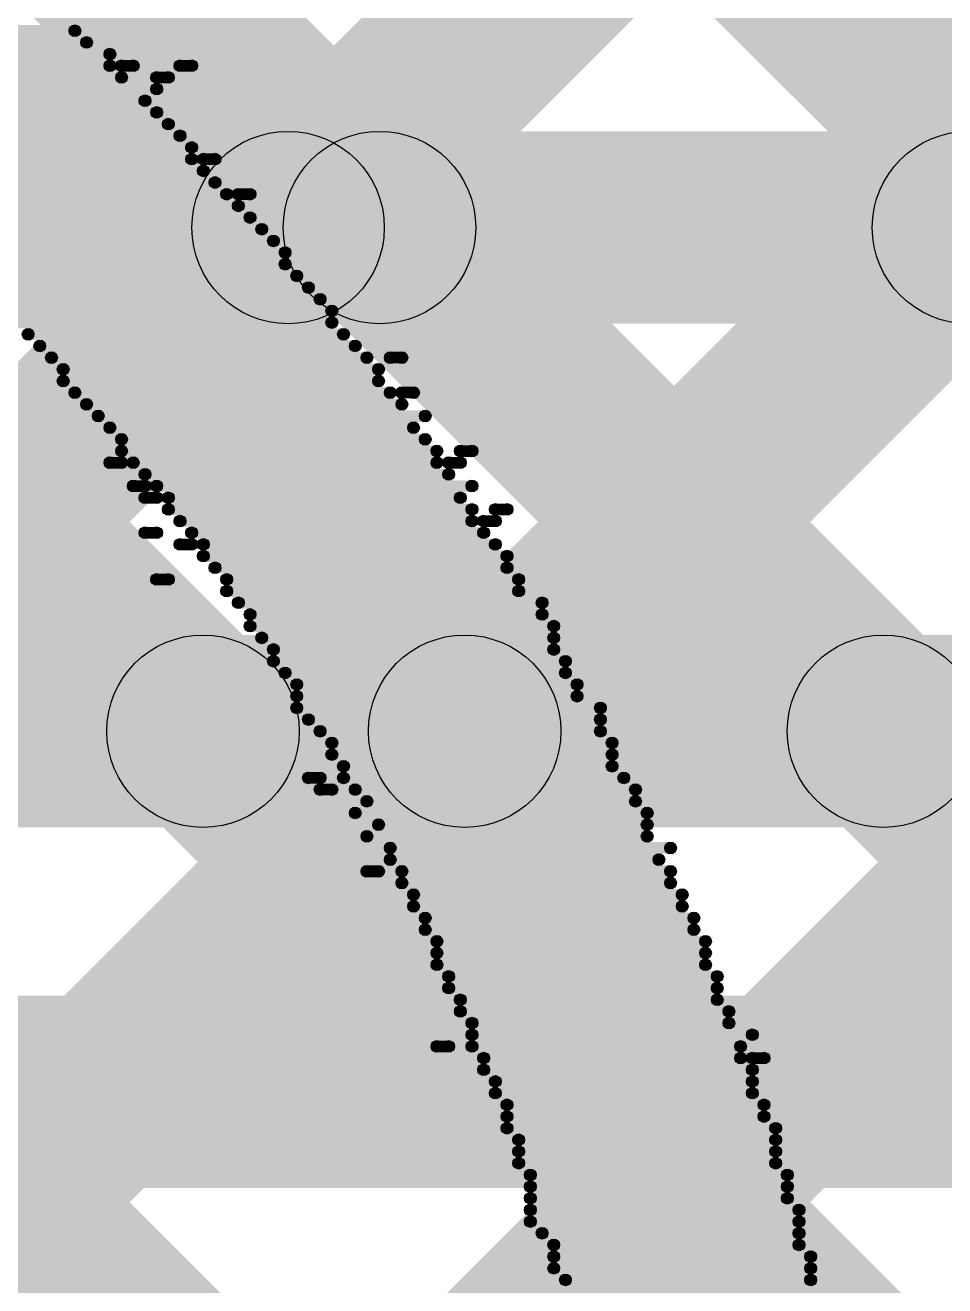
# Model space of a CAD drawing. Header units: millimetres. Extents: x 2.38 to 5.72, y -0.36 to 1.72.
# Drawn here: x 3.806 to 3.8442, y 0.1779 to 0.2304 of the extents above; entities that cross this region are included whole.
import ezdxf

# ---------------------------------------------------------------- set-up
doc = ezdxf.new("R2010")
doc.units = ezdxf.units.MM
doc.header["$MEASUREMENT"] = 0
for name, color, linetype in [('BottomLayer', 5, 'Continuous'), ('BottomOverlay', 54, 'Continuous'), ('TopLayer', 1, 'Continuous')]:
    doc.layers.add(name, color=color, linetype=linetype)

msp = doc.modelspace()

# ---------------------------------------------------------------- hatches: boundary and pattern name
at = {"layer": 'BottomLayer'}
for points in [[(3.743055, 0.217945), (3.743055, 0.225945), (3.917102, 0.225945), (3.917102, 0.217945)], [(3.761318, 0.219116), (3.766975, 0.224773), (3.81692, 0.174828), (3.811263, 0.169172)], [(3.769797, 0.169172), (3.76414, 0.174828), (3.814085, 0.224773), (3.819742, 0.219116)], [(3.789603, 0.219116), (3.79526, 0.224773), (3.845204, 0.174828), (3.839548, 0.169172)], [(3.798081, 0.169172), (3.792424, 0.174828), (3.842369, 0.224773), (3.848026, 0.219116)], [(3.817887, 0.219116), (3.823544, 0.224773), (3.861828, 0.186489), (3.856172, 0.180832)], [(3.826365, 0.169172), (3.820709, 0.174828), (3.870653, 0.224773), (3.87631, 0.219116)]]:
    msp.add_hatch(color=5, dxfattribs=at).paths.add_polyline_path(points)
h = msp.add_hatch(color=5, dxfattribs=at)
edge = h.paths.add_edge_path()
edge.add_arc((3.816913, 0.221945), 0.004, 0, 360)
h = msp.add_hatch(color=5, dxfattribs=at)
edge = h.paths.add_edge_path()
edge.add_arc((3.820715, 0.221945), 0.004, 0, 360)
h = msp.add_hatch(color=5, dxfattribs=at)
edge = h.paths.add_edge_path()
edge.add_arc((3.845198, 0.221945), 0.004, 0, 360)
at = {"layer": 'BottomOverlay'}
for points in [[(3.792028, 0.229886), (3.792028, 0.230372), (3.80805, 0.230372), (3.80805, 0.229886)], [(3.792514, 0.229401), (3.792514, 0.229886), (3.808535, 0.229886), (3.808535, 0.229401)], [(3.793485, 0.228915), (3.793485, 0.229401), (3.809506, 0.229401), (3.809506, 0.228915)], [(3.79397, 0.22843), (3.79397, 0.228915), (3.809506, 0.228915), (3.809506, 0.22843)], [(3.809992, 0.22843), (3.809992, 0.228915), (3.810477, 0.228915), (3.810477, 0.22843)], [(3.812419, 0.22843), (3.812419, 0.228915), (3.812905, 0.228915), (3.812905, 0.22843)], [(3.794941, 0.227944), (3.794941, 0.22843), (3.809992, 0.22843), (3.809992, 0.227944)], [(3.811448, 0.227944), (3.811448, 0.22843), (3.811934, 0.22843), (3.811934, 0.227944)], [(3.795427, 0.227459), (3.795427, 0.227944), (3.811448, 0.227944), (3.811448, 0.227459)], [(3.795912, 0.226973), (3.795912, 0.227459), (3.810963, 0.227459), (3.810963, 0.226973)], [(3.796398, 0.226488), (3.796398, 0.226973), (3.811448, 0.226973), (3.811448, 0.226488)], [(3.796398, 0.226002), (3.796398, 0.226488), (3.811934, 0.226488), (3.811934, 0.226002)], [(3.797854, 0.225517), (3.797854, 0.226002), (3.812419, 0.226002), (3.812419, 0.225517)], [(3.79834, 0.225031), (3.79834, 0.225517), (3.812905, 0.225517), (3.812905, 0.225031)], [(3.79834, 0.224546), (3.79834, 0.225031), (3.812905, 0.225031), (3.812905, 0.224546)], [(3.81339, 0.224546), (3.81339, 0.225031), (3.813876, 0.225031), (3.813876, 0.224546)], [(3.799311, 0.22406), (3.799311, 0.224546), (3.81339, 0.224546), (3.81339, 0.22406)], [(3.799796, 0.223575), (3.799796, 0.22406), (3.813876, 0.22406), (3.813876, 0.223575)], [(3.800282, 0.223089), (3.800282, 0.223575), (3.814361, 0.223575), (3.814361, 0.223089)], [(3.814847, 0.223089), (3.814847, 0.223575), (3.815332, 0.223575), (3.815332, 0.223089)], [(3.800767, 0.222604), (3.800767, 0.223089), (3.814847, 0.223089), (3.814847, 0.222604)], [(3.801253, 0.222118), (3.801253, 0.222604), (3.815332, 0.222604), (3.815332, 0.222118)], [(3.801738, 0.221633), (3.801738, 0.222118), (3.815818, 0.222118), (3.815818, 0.221633)], [(3.802224, 0.221147), (3.802224, 0.221633), (3.816303, 0.221633), (3.816303, 0.221147)], [(3.802709, 0.220662), (3.802709, 0.221147), (3.816789, 0.221147), (3.816789, 0.220662)], [(3.803195, 0.220176), (3.803195, 0.220662), (3.816789, 0.220662), (3.816789, 0.220176)], [(3.80368, 0.219691), (3.80368, 0.220176), (3.817274, 0.220176), (3.817274, 0.219691)], [(3.80368, 0.219205), (3.80368, 0.219691), (3.81776, 0.219691), (3.81776, 0.219205)], [(3.804651, 0.21872), (3.804651, 0.219205), (3.818245, 0.219205), (3.818245, 0.21872)], [(3.805137, 0.218234), (3.805137, 0.21872), (3.818731, 0.21872), (3.818731, 0.218234)], [(3.805622, 0.217749), (3.805622, 0.218234), (3.818731, 0.218234), (3.818731, 0.217749)], [(3.806108, 0.217263), (3.806108, 0.217749), (3.819216, 0.217749), (3.819216, 0.217263)], [(3.806593, 0.216778), (3.806593, 0.217263), (3.819702, 0.217263), (3.819702, 0.216778)], [(3.807079, 0.216292), (3.807079, 0.216778), (3.820187, 0.216778), (3.820187, 0.216292)], [(3.821158, 0.216292), (3.821158, 0.216778), (3.821644, 0.216778), (3.821644, 0.216292)], [(3.807564, 0.215807), (3.807564, 0.216292), (3.820673, 0.216292), (3.820673, 0.215807)], [(3.807564, 0.215321), (3.807564, 0.215807), (3.820673, 0.215807), (3.820673, 0.215321)], [(3.80805, 0.214836), (3.80805, 0.215321), (3.821158, 0.215321), (3.821158, 0.214836)], [(3.821644, 0.214836), (3.821644, 0.215321), (3.822129, 0.215321), (3.822129, 0.214836)], [(3.808535, 0.21435), (3.808535, 0.214836), (3.821644, 0.214836), (3.821644, 0.21435)], [(3.809021, 0.213865), (3.809021, 0.21435), (3.822615, 0.21435), (3.822615, 0.213865)], [(3.809506, 0.213379), (3.809506, 0.213865), (3.822129, 0.213865), (3.822129, 0.213379)], [(3.809992, 0.212894), (3.809992, 0.213379), (3.822615, 0.213379), (3.822615, 0.212894)], [(3.809992, 0.212408), (3.809992, 0.212894), (3.8231, 0.212894), (3.8231, 0.212408)], [(3.824071, 0.212408), (3.824071, 0.212894), (3.824557, 0.212894), (3.824557, 0.212408)], [(3.809506, 0.211923), (3.809506, 0.212408), (3.809992, 0.212408), (3.809992, 0.211923)], [(3.810477, 0.211923), (3.810477, 0.212408), (3.8231, 0.212408), (3.8231, 0.211923)], [(3.823586, 0.211923), (3.823586, 0.212408), (3.824071, 0.212408), (3.824071, 0.211923)], [(3.810963, 0.211437), (3.810963, 0.211923), (3.823586, 0.211923), (3.823586, 0.211437)], [(3.810477, 0.210952), (3.810477, 0.211437), (3.810963, 0.211437), (3.810963, 0.210952)], [(3.811448, 0.210952), (3.811448, 0.211437), (3.824557, 0.211437), (3.824557, 0.210952)], [(3.810963, 0.210466), (3.810963, 0.210952), (3.811448, 0.210952), (3.811448, 0.210466)], [(3.811934, 0.210466), (3.811934, 0.210952), (3.824071, 0.210952), (3.824071, 0.210466)], [(3.811934, 0.209981), (3.811934, 0.210466), (3.824557, 0.210466), (3.824557, 0.209981)], [(3.825528, 0.209981), (3.825528, 0.210466), (3.826013, 0.210466), (3.826013, 0.209981)], [(3.812419, 0.209495), (3.812419, 0.209981), (3.824557, 0.209981), (3.824557, 0.209495)], [(3.825042, 0.209495), (3.825042, 0.209981), (3.825528, 0.209981), (3.825528, 0.209495)], [(3.810963, 0.20901), (3.810963, 0.209495), (3.811448, 0.209495), (3.811448, 0.20901)], [(3.812905, 0.20901), (3.812905, 0.209495), (3.825042, 0.209495), (3.825042, 0.20901)], [(3.812419, 0.208524), (3.812419, 0.20901), (3.812905, 0.20901), (3.812905, 0.208524)], [(3.81339, 0.208524), (3.81339, 0.20901), (3.825528, 0.20901), (3.825528, 0.208524)], [(3.81339, 0.208039), (3.81339, 0.208524), (3.826013, 0.208524), (3.826013, 0.208039)], [(3.813876, 0.207553), (3.813876, 0.208039), (3.826013, 0.208039), (3.826013, 0.207553)], [(3.811448, 0.207068), (3.811448, 0.207553), (3.811934, 0.207553), (3.811934, 0.207068)], [(3.814361, 0.207068), (3.814361, 0.207553), (3.826499, 0.207553), (3.826499, 0.207068)], [(3.814361, 0.206582), (3.814361, 0.207068), (3.826499, 0.207068), (3.826499, 0.206582)], [(3.814847, 0.206097), (3.814847, 0.206582), (3.82747, 0.206582), (3.82747, 0.206097)], [(3.815332, 0.205611), (3.815332, 0.206097), (3.82747, 0.206097), (3.82747, 0.205611)], [(3.815332, 0.205126), (3.815332, 0.205611), (3.827955, 0.205611), (3.827955, 0.205126)], [(3.815818, 0.20464), (3.815818, 0.205126), (3.827955, 0.205126), (3.827955, 0.20464)], [(3.816303, 0.204155), (3.816303, 0.20464), (3.827955, 0.20464), (3.827955, 0.204155)], [(3.816303, 0.203669), (3.816303, 0.204155), (3.828441, 0.204155), (3.828441, 0.203669)], [(3.816789, 0.203184), (3.816789, 0.203669), (3.828441, 0.203669), (3.828441, 0.203184)], [(3.817274, 0.202698), (3.817274, 0.203184), (3.828926, 0.203184), (3.828926, 0.202698)], [(3.817274, 0.202213), (3.817274, 0.202698), (3.828926, 0.202698), (3.828926, 0.202213)], [(3.817274, 0.201727), (3.817274, 0.202213), (3.829897, 0.202213), (3.829897, 0.201727)], [(3.81776, 0.201242), (3.81776, 0.201727), (3.829897, 0.201727), (3.829897, 0.201242)], [(3.818245, 0.200756), (3.818245, 0.201242), (3.829897, 0.201242), (3.829897, 0.200756)], [(3.818731, 0.200271), (3.818731, 0.200756), (3.830383, 0.200756), (3.830383, 0.200271)], [(3.818731, 0.199785), (3.818731, 0.200271), (3.830383, 0.200271), (3.830383, 0.199785)], [(3.819216, 0.1993), (3.819216, 0.199785), (3.830383, 0.199785), (3.830383, 0.1993)], [(3.81776, 0.198814), (3.81776, 0.1993), (3.818245, 0.1993), (3.818245, 0.198814)], [(3.819216, 0.198814), (3.819216, 0.1993), (3.830868, 0.1993), (3.830868, 0.198814)], [(3.818245, 0.198329), (3.818245, 0.198814), (3.818731, 0.198814), (3.818731, 0.198329)], [(3.819702, 0.198329), (3.819702, 0.198814), (3.831354, 0.198814), (3.831354, 0.198329)], [(3.820187, 0.197843), (3.820187, 0.198329), (3.831354, 0.198329), (3.831354, 0.197843)], [(3.819702, 0.197358), (3.819702, 0.197843), (3.831839, 0.197843), (3.831839, 0.197358)], [(3.820673, 0.196872), (3.820673, 0.197358), (3.831839, 0.197358), (3.831839, 0.196872)], [(3.820187, 0.196387), (3.820187, 0.196872), (3.831839, 0.196872), (3.831839, 0.196387)], [(3.821158, 0.195901), (3.821158, 0.196387), (3.83281, 0.196387), (3.83281, 0.195901)], [(3.821158, 0.195416), (3.821158, 0.195901), (3.832325, 0.195901), (3.832325, 0.195416)], [(3.820187, 0.19493), (3.820187, 0.195416), (3.820673, 0.195416), (3.820673, 0.19493)], [(3.821644, 0.19493), (3.821644, 0.195416), (3.83281, 0.195416), (3.83281, 0.19493)], [(3.821644, 0.194445), (3.821644, 0.19493), (3.83281, 0.19493), (3.83281, 0.194445)], [(3.822129, 0.193959), (3.822129, 0.194445), (3.833296, 0.194445), (3.833296, 0.193959)], [(3.822129, 0.193474), (3.822129, 0.193959), (3.833296, 0.193959), (3.833296, 0.193474)], [(3.822615, 0.192988), (3.822615, 0.193474), (3.833781, 0.193474), (3.833781, 0.192988)], [(3.822615, 0.192503), (3.822615, 0.192988), (3.833781, 0.192988), (3.833781, 0.192503)], [(3.8231, 0.192017), (3.8231, 0.192503), (3.834267, 0.192503), (3.834267, 0.192017)], [(3.8231, 0.191532), (3.8231, 0.192017), (3.834267, 0.192017), (3.834267, 0.191532)], [(3.8231, 0.191046), (3.8231, 0.191532), (3.834267, 0.191532), (3.834267, 0.191046)], [(3.823586, 0.190561), (3.823586, 0.191046), (3.834752, 0.191046), (3.834752, 0.190561)], [(3.823586, 0.190075), (3.823586, 0.190561), (3.834752, 0.190561), (3.834752, 0.190075)], [(3.824071, 0.18959), (3.824071, 0.190075), (3.834752, 0.190075), (3.834752, 0.18959)], [(3.824071, 0.189104), (3.824071, 0.18959), (3.835238, 0.18959), (3.835238, 0.189104)], [(3.824557, 0.188619), (3.824557, 0.189104), (3.835238, 0.189104), (3.835238, 0.188619)], [(3.824557, 0.188133), (3.824557, 0.188619), (3.836209, 0.188619), (3.836209, 0.188133)], [(3.8231, 0.187648), (3.8231, 0.188133), (3.823586, 0.188133), (3.823586, 0.187648)], [(3.824557, 0.187648), (3.824557, 0.188133), (3.835723, 0.188133), (3.835723, 0.187648)], [(3.825042, 0.187162), (3.825042, 0.187648), (3.835723, 0.187648), (3.835723, 0.187162)], [(3.825042, 0.186677), (3.825042, 0.187162), (3.836209, 0.187162), (3.836209, 0.186677)], [(3.836209, 0.187162), (3.836209, 0.187648), (3.836694, 0.187648), (3.836694, 0.187162)], [(3.825528, 0.186191), (3.825528, 0.186677), (3.836209, 0.186677), (3.836209, 0.186191)], [(3.825528, 0.185706), (3.825528, 0.186191), (3.836209, 0.186191), (3.836209, 0.185706)], [(3.826013, 0.18522), (3.826013, 0.185706), (3.836694, 0.185706), (3.836694, 0.18522)], [(3.826013, 0.184735), (3.826013, 0.18522), (3.836694, 0.18522), (3.836694, 0.184735)], [(3.826013, 0.184249), (3.826013, 0.184735), (3.83718, 0.184735), (3.83718, 0.184249)], [(3.826499, 0.183764), (3.826499, 0.184249), (3.83718, 0.184249), (3.83718, 0.183764)], [(3.826499, 0.183278), (3.826499, 0.183764), (3.83718, 0.183764), (3.83718, 0.183278)], [(3.826499, 0.182793), (3.826499, 0.183278), (3.83718, 0.183278), (3.83718, 0.182793)], [(3.826984, 0.182307), (3.826984, 0.182793), (3.837665, 0.182793), (3.837665, 0.182307)], [(3.826984, 0.181822), (3.826984, 0.182307), (3.837665, 0.182307), (3.837665, 0.181822)], [(3.826984, 0.181336), (3.826984, 0.181822), (3.837665, 0.181822), (3.837665, 0.181336)], [(3.826984, 0.180851), (3.826984, 0.181336), (3.838151, 0.181336), (3.838151, 0.180851)], [(3.826984, 0.180365), (3.826984, 0.180851), (3.838151, 0.180851), (3.838151, 0.180365)], [(3.82747, 0.17988), (3.82747, 0.180365), (3.838151, 0.180365), (3.838151, 0.17988)], [(3.827955, 0.179394), (3.827955, 0.17988), (3.838151, 0.17988), (3.838151, 0.179394)], [(3.827955, 0.178909), (3.827955, 0.179394), (3.838636, 0.179394), (3.838636, 0.178909)], [(3.827955, 0.178423), (3.827955, 0.178909), (3.838636, 0.178909), (3.838636, 0.178423)], [(3.828441, 0.177938), (3.828441, 0.178423), (3.838636, 0.178423), (3.838636, 0.177938)]]:
    msp.add_hatch(color=54, dxfattribs=at).paths.add_polyline_path(points)
h = msp.add_hatch(color=54, dxfattribs=at)
edge = h.paths.add_edge_path()
edge.add_arc((3.80805, 0.230129), 0.000243, 0, 360)
h = msp.add_hatch(color=54, dxfattribs=at)
edge = h.paths.add_edge_path()
edge.add_arc((3.808535, 0.229644), 0.000243, 0, 360)
h = msp.add_hatch(color=54, dxfattribs=at)
edge = h.paths.add_edge_path()
edge.add_arc((3.809506, 0.229158), 0.000243, 0, 360)
h = msp.add_hatch(color=54, dxfattribs=at)
edge = h.paths.add_edge_path()
edge.add_arc((3.809506, 0.228673), 0.000243, 0, 360)
h = msp.add_hatch(color=54, dxfattribs=at)
edge = h.paths.add_edge_path()
edge.add_arc((3.809992, 0.228673), 0.000243, 0, 360)
h = msp.add_hatch(color=54, dxfattribs=at)
edge = h.paths.add_edge_path()
edge.add_arc((3.810477, 0.228673), 0.000243, 0, 360)
h = msp.add_hatch(color=54, dxfattribs=at)
edge = h.paths.add_edge_path()
edge.add_arc((3.812419, 0.228673), 0.000243, 0, 360)
h = msp.add_hatch(color=54, dxfattribs=at)
edge = h.paths.add_edge_path()
edge.add_arc((3.812905, 0.228673), 0.000243, 0, 360)
h = msp.add_hatch(color=54, dxfattribs=at)
edge = h.paths.add_edge_path()
edge.add_arc((3.809992, 0.228187), 0.000243, 0, 360)
h = msp.add_hatch(color=54, dxfattribs=at)
edge = h.paths.add_edge_path()
edge.add_arc((3.811448, 0.228187), 0.000243, 0, 360)
h = msp.add_hatch(color=54, dxfattribs=at)
edge = h.paths.add_edge_path()
edge.add_arc((3.811934, 0.228187), 0.000243, 0, 360)
h = msp.add_hatch(color=54, dxfattribs=at)
edge = h.paths.add_edge_path()
edge.add_arc((3.811448, 0.227702), 0.000243, 0, 360)
h = msp.add_hatch(color=54, dxfattribs=at)
edge = h.paths.add_edge_path()
edge.add_arc((3.810963, 0.227216), 0.000243, 0, 360)
h = msp.add_hatch(color=54, dxfattribs=at)
edge = h.paths.add_edge_path()
edge.add_arc((3.811448, 0.226731), 0.000243, 0, 360)
h = msp.add_hatch(color=54, dxfattribs=at)
edge = h.paths.add_edge_path()
edge.add_arc((3.811934, 0.226245), 0.000243, 0, 360)
h = msp.add_hatch(color=54, dxfattribs=at)
edge = h.paths.add_edge_path()
edge.add_arc((3.812419, 0.22576), 0.000243, 0, 360)
h = msp.add_hatch(color=54, dxfattribs=at)
edge = h.paths.add_edge_path()
edge.add_arc((3.812905, 0.225274), 0.000243, 0, 360)
h = msp.add_hatch(color=54, dxfattribs=at)
edge = h.paths.add_edge_path()
edge.add_arc((3.812905, 0.224789), 0.000243, 0, 360)
h = msp.add_hatch(color=54, dxfattribs=at)
edge = h.paths.add_edge_path()
edge.add_arc((3.81339, 0.224789), 0.000243, 0, 360)
h = msp.add_hatch(color=54, dxfattribs=at)
edge = h.paths.add_edge_path()
edge.add_arc((3.813876, 0.224789), 0.000243, 0, 360)
h = msp.add_hatch(color=54, dxfattribs=at)
edge = h.paths.add_edge_path()
edge.add_arc((3.81339, 0.224303), 0.000243, 0, 360)
h = msp.add_hatch(color=54, dxfattribs=at)
edge = h.paths.add_edge_path()
edge.add_arc((3.813876, 0.223818), 0.000243, 0, 360)
h = msp.add_hatch(color=54, dxfattribs=at)
edge = h.paths.add_edge_path()
edge.add_arc((3.814361, 0.223332), 0.000243, 0, 360)
h = msp.add_hatch(color=54, dxfattribs=at)
edge = h.paths.add_edge_path()
edge.add_arc((3.814847, 0.223332), 0.000243, 0, 360)
h = msp.add_hatch(color=54, dxfattribs=at)
edge = h.paths.add_edge_path()
edge.add_arc((3.815332, 0.223332), 0.000243, 0, 360)
h = msp.add_hatch(color=54, dxfattribs=at)
edge = h.paths.add_edge_path()
edge.add_arc((3.814847, 0.222847), 0.000243, 0, 360)
h = msp.add_hatch(color=54, dxfattribs=at)
edge = h.paths.add_edge_path()
edge.add_arc((3.815332, 0.222361), 0.000243, 0, 360)
h = msp.add_hatch(color=54, dxfattribs=at)
edge = h.paths.add_edge_path()
edge.add_arc((3.815818, 0.221876), 0.000243, 0, 360)
h = msp.add_hatch(color=54, dxfattribs=at)
edge = h.paths.add_edge_path()
edge.add_arc((3.816303, 0.22139), 0.000243, 0, 360)
h = msp.add_hatch(color=54, dxfattribs=at)
edge = h.paths.add_edge_path()
edge.add_arc((3.816789, 0.220905), 0.000243, 0, 360)
h = msp.add_hatch(color=54, dxfattribs=at)
edge = h.paths.add_edge_path()
edge.add_arc((3.816789, 0.220419), 0.000243, 0, 360)
h = msp.add_hatch(color=54, dxfattribs=at)
edge = h.paths.add_edge_path()
edge.add_arc((3.817274, 0.219934), 0.000243, 0, 360)
h = msp.add_hatch(color=54, dxfattribs=at)
edge = h.paths.add_edge_path()
edge.add_arc((3.81776, 0.219448), 0.000243, 0, 360)
h = msp.add_hatch(color=54, dxfattribs=at)
edge = h.paths.add_edge_path()
edge.add_arc((3.818245, 0.218963), 0.000243, 0, 360)
h = msp.add_hatch(color=54, dxfattribs=at)
edge = h.paths.add_edge_path()
edge.add_arc((3.818731, 0.218477), 0.000243, 0, 360)
h = msp.add_hatch(color=54, dxfattribs=at)
edge = h.paths.add_edge_path()
edge.add_arc((3.818731, 0.217992), 0.000243, 0, 360)
h = msp.add_hatch(color=54, dxfattribs=at)
edge = h.paths.add_edge_path()
edge.add_arc((3.806108, 0.217506), 0.000243, 0, 360)
h = msp.add_hatch(color=54, dxfattribs=at)
edge = h.paths.add_edge_path()
edge.add_arc((3.819216, 0.217506), 0.000243, 0, 360)
h = msp.add_hatch(color=54, dxfattribs=at)
edge = h.paths.add_edge_path()
edge.add_arc((3.806593, 0.217021), 0.000243, 0, 360)
h = msp.add_hatch(color=54, dxfattribs=at)
edge = h.paths.add_edge_path()
edge.add_arc((3.819702, 0.217021), 0.000243, 0, 360)
h = msp.add_hatch(color=54, dxfattribs=at)
edge = h.paths.add_edge_path()
edge.add_arc((3.807079, 0.216535), 0.000243, 0, 360)
h = msp.add_hatch(color=54, dxfattribs=at)
edge = h.paths.add_edge_path()
edge.add_arc((3.820187, 0.216535), 0.000243, 0, 360)
h = msp.add_hatch(color=54, dxfattribs=at)
edge = h.paths.add_edge_path()
edge.add_arc((3.821158, 0.216535), 0.000243, 0, 360)
h = msp.add_hatch(color=54, dxfattribs=at)
edge = h.paths.add_edge_path()
edge.add_arc((3.821644, 0.216535), 0.000243, 0, 360)
h = msp.add_hatch(color=54, dxfattribs=at)
edge = h.paths.add_edge_path()
edge.add_arc((3.807564, 0.21605), 0.000243, 0, 360)
h = msp.add_hatch(color=54, dxfattribs=at)
edge = h.paths.add_edge_path()
edge.add_arc((3.820673, 0.21605), 0.000243, 0, 360)
h = msp.add_hatch(color=54, dxfattribs=at)
edge = h.paths.add_edge_path()
edge.add_arc((3.807564, 0.215564), 0.000243, 0, 360)
h = msp.add_hatch(color=54, dxfattribs=at)
edge = h.paths.add_edge_path()
edge.add_arc((3.820673, 0.215564), 0.000243, 0, 360)
h = msp.add_hatch(color=54, dxfattribs=at)
edge = h.paths.add_edge_path()
edge.add_arc((3.80805, 0.215079), 0.000243, 0, 360)
h = msp.add_hatch(color=54, dxfattribs=at)
edge = h.paths.add_edge_path()
edge.add_arc((3.821158, 0.215079), 0.000243, 0, 360)
h = msp.add_hatch(color=54, dxfattribs=at)
edge = h.paths.add_edge_path()
edge.add_arc((3.821644, 0.215079), 0.000243, 0, 360)
h = msp.add_hatch(color=54, dxfattribs=at)
edge = h.paths.add_edge_path()
edge.add_arc((3.822129, 0.215079), 0.000243, 0, 360)
h = msp.add_hatch(color=54, dxfattribs=at)
edge = h.paths.add_edge_path()
edge.add_arc((3.808535, 0.214593), 0.000243, 0, 360)
h = msp.add_hatch(color=54, dxfattribs=at)
edge = h.paths.add_edge_path()
edge.add_arc((3.821644, 0.214593), 0.000243, 0, 360)
h = msp.add_hatch(color=54, dxfattribs=at)
edge = h.paths.add_edge_path()
edge.add_arc((3.809021, 0.214108), 0.000243, 0, 360)
h = msp.add_hatch(color=54, dxfattribs=at)
edge = h.paths.add_edge_path()
edge.add_arc((3.822615, 0.214108), 0.000243, 0, 360)
h = msp.add_hatch(color=54, dxfattribs=at)
edge = h.paths.add_edge_path()
edge.add_arc((3.809506, 0.213622), 0.000243, 0, 360)
h = msp.add_hatch(color=54, dxfattribs=at)
edge = h.paths.add_edge_path()
edge.add_arc((3.809992, 0.213137), 0.000243, 0, 360)
h = msp.add_hatch(color=54, dxfattribs=at)
edge = h.paths.add_edge_path()
edge.add_arc((3.822129, 0.213622), 0.000243, 0, 360)
h = msp.add_hatch(color=54, dxfattribs=at)
edge = h.paths.add_edge_path()
edge.add_arc((3.822615, 0.213137), 0.000243, 0, 360)
h = msp.add_hatch(color=54, dxfattribs=at)
edge = h.paths.add_edge_path()
edge.add_arc((3.809992, 0.212651), 0.000243, 0, 360)
h = msp.add_hatch(color=54, dxfattribs=at)
edge = h.paths.add_edge_path()
edge.add_arc((3.8231, 0.212651), 0.000243, 0, 360)
h = msp.add_hatch(color=54, dxfattribs=at)
edge = h.paths.add_edge_path()
edge.add_arc((3.824071, 0.212651), 0.000243, 0, 360)
h = msp.add_hatch(color=54, dxfattribs=at)
edge = h.paths.add_edge_path()
edge.add_arc((3.824557, 0.212651), 0.000243, 0, 360)
h = msp.add_hatch(color=54, dxfattribs=at)
edge = h.paths.add_edge_path()
edge.add_arc((3.809506, 0.212166), 0.000243, 0, 360)
h = msp.add_hatch(color=54, dxfattribs=at)
edge = h.paths.add_edge_path()
edge.add_arc((3.809992, 0.212166), 0.000243, 0, 360)
h = msp.add_hatch(color=54, dxfattribs=at)
edge = h.paths.add_edge_path()
edge.add_arc((3.810477, 0.212166), 0.000243, 0, 360)
h = msp.add_hatch(color=54, dxfattribs=at)
edge = h.paths.add_edge_path()
edge.add_arc((3.8231, 0.212166), 0.000243, 0, 360)
h = msp.add_hatch(color=54, dxfattribs=at)
edge = h.paths.add_edge_path()
edge.add_arc((3.823586, 0.212166), 0.000243, 0, 360)
h = msp.add_hatch(color=54, dxfattribs=at)
edge = h.paths.add_edge_path()
edge.add_arc((3.824071, 0.212166), 0.000243, 0, 360)
h = msp.add_hatch(color=54, dxfattribs=at)
edge = h.paths.add_edge_path()
edge.add_arc((3.810963, 0.21168), 0.000243, 0, 360)
h = msp.add_hatch(color=54, dxfattribs=at)
edge = h.paths.add_edge_path()
edge.add_arc((3.823586, 0.21168), 0.000243, 0, 360)
h = msp.add_hatch(color=54, dxfattribs=at)
edge = h.paths.add_edge_path()
edge.add_arc((3.810477, 0.211195), 0.000243, 0, 360)
h = msp.add_hatch(color=54, dxfattribs=at)
edge = h.paths.add_edge_path()
edge.add_arc((3.810963, 0.211195), 0.000243, 0, 360)
h = msp.add_hatch(color=54, dxfattribs=at)
edge = h.paths.add_edge_path()
edge.add_arc((3.811448, 0.211195), 0.000243, 0, 360)
h = msp.add_hatch(color=54, dxfattribs=at)
edge = h.paths.add_edge_path()
edge.add_arc((3.824557, 0.211195), 0.000243, 0, 360)
h = msp.add_hatch(color=54, dxfattribs=at)
edge = h.paths.add_edge_path()
edge.add_arc((3.810963, 0.210709), 0.000243, 0, 360)
h = msp.add_hatch(color=54, dxfattribs=at)
edge = h.paths.add_edge_path()
edge.add_arc((3.811448, 0.210709), 0.000243, 0, 360)
h = msp.add_hatch(color=54, dxfattribs=at)
edge = h.paths.add_edge_path()
edge.add_arc((3.811934, 0.210709), 0.000243, 0, 360)
h = msp.add_hatch(color=54, dxfattribs=at)
edge = h.paths.add_edge_path()
edge.add_arc((3.824071, 0.210709), 0.000243, 0, 360)
h = msp.add_hatch(color=54, dxfattribs=at)
edge = h.paths.add_edge_path()
edge.add_arc((3.811934, 0.210224), 0.000243, 0, 360)
h = msp.add_hatch(color=54, dxfattribs=at)
edge = h.paths.add_edge_path()
edge.add_arc((3.824557, 0.210224), 0.000243, 0, 360)
h = msp.add_hatch(color=54, dxfattribs=at)
edge = h.paths.add_edge_path()
edge.add_arc((3.825528, 0.210224), 0.000243, 0, 360)
h = msp.add_hatch(color=54, dxfattribs=at)
edge = h.paths.add_edge_path()
edge.add_arc((3.826013, 0.210224), 0.000243, 0, 360)
h = msp.add_hatch(color=54, dxfattribs=at)
edge = h.paths.add_edge_path()
edge.add_arc((3.812419, 0.209738), 0.000243, 0, 360)
h = msp.add_hatch(color=54, dxfattribs=at)
edge = h.paths.add_edge_path()
edge.add_arc((3.824557, 0.209738), 0.000243, 0, 360)
h = msp.add_hatch(color=54, dxfattribs=at)
edge = h.paths.add_edge_path()
edge.add_arc((3.825042, 0.209738), 0.000243, 0, 360)
h = msp.add_hatch(color=54, dxfattribs=at)
edge = h.paths.add_edge_path()
edge.add_arc((3.825528, 0.209738), 0.000243, 0, 360)
h = msp.add_hatch(color=54, dxfattribs=at)
edge = h.paths.add_edge_path()
edge.add_arc((3.810963, 0.209253), 0.000243, 0, 360)
h = msp.add_hatch(color=54, dxfattribs=at)
edge = h.paths.add_edge_path()
edge.add_arc((3.811448, 0.209253), 0.000243, 0, 360)
h = msp.add_hatch(color=54, dxfattribs=at)
edge = h.paths.add_edge_path()
edge.add_arc((3.812905, 0.209253), 0.000243, 0, 360)
h = msp.add_hatch(color=54, dxfattribs=at)
edge = h.paths.add_edge_path()
edge.add_arc((3.825042, 0.209253), 0.000243, 0, 360)
h = msp.add_hatch(color=54, dxfattribs=at)
edge = h.paths.add_edge_path()
edge.add_arc((3.812419, 0.208767), 0.000243, 0, 360)
h = msp.add_hatch(color=54, dxfattribs=at)
edge = h.paths.add_edge_path()
edge.add_arc((3.812905, 0.208767), 0.000243, 0, 360)
h = msp.add_hatch(color=54, dxfattribs=at)
edge = h.paths.add_edge_path()
edge.add_arc((3.81339, 0.208767), 0.000243, 0, 360)
h = msp.add_hatch(color=54, dxfattribs=at)
edge = h.paths.add_edge_path()
edge.add_arc((3.825528, 0.208767), 0.000243, 0, 360)
h = msp.add_hatch(color=54, dxfattribs=at)
edge = h.paths.add_edge_path()
edge.add_arc((3.81339, 0.208282), 0.000243, 0, 360)
h = msp.add_hatch(color=54, dxfattribs=at)
edge = h.paths.add_edge_path()
edge.add_arc((3.826013, 0.208282), 0.000243, 0, 360)
h = msp.add_hatch(color=54, dxfattribs=at)
edge = h.paths.add_edge_path()
edge.add_arc((3.813876, 0.207796), 0.000243, 0, 360)
h = msp.add_hatch(color=54, dxfattribs=at)
edge = h.paths.add_edge_path()
edge.add_arc((3.826013, 0.207796), 0.000243, 0, 360)
h = msp.add_hatch(color=54, dxfattribs=at)
edge = h.paths.add_edge_path()
edge.add_arc((3.811448, 0.207311), 0.000243, 0, 360)
h = msp.add_hatch(color=54, dxfattribs=at)
edge = h.paths.add_edge_path()
edge.add_arc((3.811934, 0.207311), 0.000243, 0, 360)
h = msp.add_hatch(color=54, dxfattribs=at)
edge = h.paths.add_edge_path()
edge.add_arc((3.814361, 0.207311), 0.000243, 0, 360)
h = msp.add_hatch(color=54, dxfattribs=at)
edge = h.paths.add_edge_path()
edge.add_arc((3.814361, 0.206825), 0.000243, 0, 360)
h = msp.add_hatch(color=54, dxfattribs=at)
edge = h.paths.add_edge_path()
edge.add_arc((3.826499, 0.207311), 0.000243, 0, 360)
h = msp.add_hatch(color=54, dxfattribs=at)
edge = h.paths.add_edge_path()
edge.add_arc((3.826499, 0.206825), 0.000243, 0, 360)
h = msp.add_hatch(color=54, dxfattribs=at)
edge = h.paths.add_edge_path()
edge.add_arc((3.814847, 0.20634), 0.000243, 0, 360)
h = msp.add_hatch(color=54, dxfattribs=at)
edge = h.paths.add_edge_path()
edge.add_arc((3.82747, 0.20634), 0.000243, 0, 360)
h = msp.add_hatch(color=54, dxfattribs=at)
edge = h.paths.add_edge_path()
edge.add_arc((3.815332, 0.205854), 0.000243, 0, 360)
h = msp.add_hatch(color=54, dxfattribs=at)
edge = h.paths.add_edge_path()
edge.add_arc((3.82747, 0.205854), 0.000243, 0, 360)
h = msp.add_hatch(color=54, dxfattribs=at)
edge = h.paths.add_edge_path()
edge.add_arc((3.815332, 0.205369), 0.000243, 0, 360)
h = msp.add_hatch(color=54, dxfattribs=at)
edge = h.paths.add_edge_path()
edge.add_arc((3.827955, 0.205369), 0.000243, 0, 360)
h = msp.add_hatch(color=54, dxfattribs=at)
edge = h.paths.add_edge_path()
edge.add_arc((3.815818, 0.204883), 0.000243, 0, 360)
h = msp.add_hatch(color=54, dxfattribs=at)
edge = h.paths.add_edge_path()
edge.add_arc((3.827955, 0.204883), 0.000243, 0, 360)
h = msp.add_hatch(color=54, dxfattribs=at)
edge = h.paths.add_edge_path()
edge.add_arc((3.816303, 0.204398), 0.000243, 0, 360)
h = msp.add_hatch(color=54, dxfattribs=at)
edge = h.paths.add_edge_path()
edge.add_arc((3.827955, 0.204398), 0.000243, 0, 360)
h = msp.add_hatch(color=54, dxfattribs=at)
edge = h.paths.add_edge_path()
edge.add_arc((3.816303, 0.203912), 0.000243, 0, 360)
h = msp.add_hatch(color=54, dxfattribs=at)
edge = h.paths.add_edge_path()
edge.add_arc((3.828441, 0.203912), 0.000243, 0, 360)
h = msp.add_hatch(color=54, dxfattribs=at)
edge = h.paths.add_edge_path()
edge.add_arc((3.816789, 0.203427), 0.000243, 0, 360)
h = msp.add_hatch(color=54, dxfattribs=at)
edge = h.paths.add_edge_path()
edge.add_arc((3.828441, 0.203427), 0.000243, 0, 360)
h = msp.add_hatch(color=54, dxfattribs=at)
edge = h.paths.add_edge_path()
edge.add_arc((3.817274, 0.202941), 0.000243, 0, 360)
h = msp.add_hatch(color=54, dxfattribs=at)
edge = h.paths.add_edge_path()
edge.add_arc((3.828926, 0.202941), 0.000243, 0, 360)
h = msp.add_hatch(color=54, dxfattribs=at)
edge = h.paths.add_edge_path()
edge.add_arc((3.817274, 0.202456), 0.000243, 0, 360)
h = msp.add_hatch(color=54, dxfattribs=at)
edge = h.paths.add_edge_path()
edge.add_arc((3.828926, 0.202456), 0.000243, 0, 360)
h = msp.add_hatch(color=54, dxfattribs=at)
edge = h.paths.add_edge_path()
edge.add_arc((3.817274, 0.20197), 0.000243, 0, 360)
h = msp.add_hatch(color=54, dxfattribs=at)
edge = h.paths.add_edge_path()
edge.add_arc((3.829897, 0.20197), 0.000243, 0, 360)
h = msp.add_hatch(color=54, dxfattribs=at)
edge = h.paths.add_edge_path()
edge.add_arc((3.81776, 0.201485), 0.000243, 0, 360)
h = msp.add_hatch(color=54, dxfattribs=at)
edge = h.paths.add_edge_path()
edge.add_arc((3.829897, 0.201485), 0.000243, 0, 360)
h = msp.add_hatch(color=54, dxfattribs=at)
edge = h.paths.add_edge_path()
edge.add_arc((3.818245, 0.200999), 0.000243, 0, 360)
h = msp.add_hatch(color=54, dxfattribs=at)
edge = h.paths.add_edge_path()
edge.add_arc((3.829897, 0.200999), 0.000243, 0, 360)
h = msp.add_hatch(color=54, dxfattribs=at)
edge = h.paths.add_edge_path()
edge.add_arc((3.818731, 0.200514), 0.000243, 0, 360)
h = msp.add_hatch(color=54, dxfattribs=at)
edge = h.paths.add_edge_path()
edge.add_arc((3.818731, 0.200028), 0.000243, 0, 360)
h = msp.add_hatch(color=54, dxfattribs=at)
edge = h.paths.add_edge_path()
edge.add_arc((3.830383, 0.200514), 0.000243, 0, 360)
h = msp.add_hatch(color=54, dxfattribs=at)
edge = h.paths.add_edge_path()
edge.add_arc((3.830383, 0.200028), 0.000243, 0, 360)
h = msp.add_hatch(color=54, dxfattribs=at)
edge = h.paths.add_edge_path()
edge.add_arc((3.819216, 0.199543), 0.000243, 0, 360)
h = msp.add_hatch(color=54, dxfattribs=at)
edge = h.paths.add_edge_path()
edge.add_arc((3.830383, 0.199543), 0.000243, 0, 360)
h = msp.add_hatch(color=54, dxfattribs=at)
edge = h.paths.add_edge_path()
edge.add_arc((3.81776, 0.199057), 0.000243, 0, 360)
h = msp.add_hatch(color=54, dxfattribs=at)
edge = h.paths.add_edge_path()
edge.add_arc((3.818245, 0.199057), 0.000243, 0, 360)
h = msp.add_hatch(color=54, dxfattribs=at)
edge = h.paths.add_edge_path()
edge.add_arc((3.819216, 0.199057), 0.000243, 0, 360)
h = msp.add_hatch(color=54, dxfattribs=at)
edge = h.paths.add_edge_path()
edge.add_arc((3.830868, 0.199057), 0.000243, 0, 360)
h = msp.add_hatch(color=54, dxfattribs=at)
edge = h.paths.add_edge_path()
edge.add_arc((3.818245, 0.198572), 0.000243, 0, 360)
h = msp.add_hatch(color=54, dxfattribs=at)
edge = h.paths.add_edge_path()
edge.add_arc((3.818731, 0.198572), 0.000243, 0, 360)
h = msp.add_hatch(color=54, dxfattribs=at)
edge = h.paths.add_edge_path()
edge.add_arc((3.819702, 0.198572), 0.000243, 0, 360)
h = msp.add_hatch(color=54, dxfattribs=at)
edge = h.paths.add_edge_path()
edge.add_arc((3.831354, 0.198572), 0.000243, 0, 360)
h = msp.add_hatch(color=54, dxfattribs=at)
edge = h.paths.add_edge_path()
edge.add_arc((3.820187, 0.198086), 0.000243, 0, 360)
h = msp.add_hatch(color=54, dxfattribs=at)
edge = h.paths.add_edge_path()
edge.add_arc((3.831354, 0.198086), 0.000243, 0, 360)
h = msp.add_hatch(color=54, dxfattribs=at)
edge = h.paths.add_edge_path()
edge.add_arc((3.819702, 0.197601), 0.000243, 0, 360)
h = msp.add_hatch(color=54, dxfattribs=at)
edge = h.paths.add_edge_path()
edge.add_arc((3.831839, 0.197601), 0.000243, 0, 360)
h = msp.add_hatch(color=54, dxfattribs=at)
edge = h.paths.add_edge_path()
edge.add_arc((3.820673, 0.197115), 0.000243, 0, 360)
h = msp.add_hatch(color=54, dxfattribs=at)
edge = h.paths.add_edge_path()
edge.add_arc((3.831839, 0.197115), 0.000243, 0, 360)
h = msp.add_hatch(color=54, dxfattribs=at)
edge = h.paths.add_edge_path()
edge.add_arc((3.820187, 0.19663), 0.000243, 0, 360)
h = msp.add_hatch(color=54, dxfattribs=at)
edge = h.paths.add_edge_path()
edge.add_arc((3.831839, 0.19663), 0.000243, 0, 360)
h = msp.add_hatch(color=54, dxfattribs=at)
edge = h.paths.add_edge_path()
edge.add_arc((3.821158, 0.196144), 0.000243, 0, 360)
h = msp.add_hatch(color=54, dxfattribs=at)
edge = h.paths.add_edge_path()
edge.add_arc((3.83281, 0.196144), 0.000243, 0, 360)
h = msp.add_hatch(color=54, dxfattribs=at)
edge = h.paths.add_edge_path()
edge.add_arc((3.821158, 0.195659), 0.000243, 0, 360)
h = msp.add_hatch(color=54, dxfattribs=at)
edge = h.paths.add_edge_path()
edge.add_arc((3.832325, 0.195659), 0.000243, 0, 360)
h = msp.add_hatch(color=54, dxfattribs=at)
edge = h.paths.add_edge_path()
edge.add_arc((3.820187, 0.195173), 0.000243, 0, 360)
h = msp.add_hatch(color=54, dxfattribs=at)
edge = h.paths.add_edge_path()
edge.add_arc((3.820673, 0.195173), 0.000243, 0, 360)
h = msp.add_hatch(color=54, dxfattribs=at)
edge = h.paths.add_edge_path()
edge.add_arc((3.821644, 0.195173), 0.000243, 0, 360)
h = msp.add_hatch(color=54, dxfattribs=at)
edge = h.paths.add_edge_path()
edge.add_arc((3.83281, 0.195173), 0.000243, 0, 360)
h = msp.add_hatch(color=54, dxfattribs=at)
edge = h.paths.add_edge_path()
edge.add_arc((3.821644, 0.194688), 0.000243, 0, 360)
h = msp.add_hatch(color=54, dxfattribs=at)
edge = h.paths.add_edge_path()
edge.add_arc((3.83281, 0.194688), 0.000243, 0, 360)
h = msp.add_hatch(color=54, dxfattribs=at)
edge = h.paths.add_edge_path()
edge.add_arc((3.822129, 0.194202), 0.000243, 0, 360)
h = msp.add_hatch(color=54, dxfattribs=at)
edge = h.paths.add_edge_path()
edge.add_arc((3.822129, 0.193717), 0.000243, 0, 360)
h = msp.add_hatch(color=54, dxfattribs=at)
edge = h.paths.add_edge_path()
edge.add_arc((3.833296, 0.194202), 0.000243, 0, 360)
h = msp.add_hatch(color=54, dxfattribs=at)
edge = h.paths.add_edge_path()
edge.add_arc((3.833296, 0.193717), 0.000243, 0, 360)
h = msp.add_hatch(color=54, dxfattribs=at)
edge = h.paths.add_edge_path()
edge.add_arc((3.822615, 0.193231), 0.000243, 0, 360)
h = msp.add_hatch(color=54, dxfattribs=at)
edge = h.paths.add_edge_path()
edge.add_arc((3.833781, 0.193231), 0.000243, 0, 360)
h = msp.add_hatch(color=54, dxfattribs=at)
edge = h.paths.add_edge_path()
edge.add_arc((3.822615, 0.192746), 0.000243, 0, 360)
h = msp.add_hatch(color=54, dxfattribs=at)
edge = h.paths.add_edge_path()
edge.add_arc((3.833781, 0.192746), 0.000243, 0, 360)
h = msp.add_hatch(color=54, dxfattribs=at)
edge = h.paths.add_edge_path()
edge.add_arc((3.8231, 0.19226), 0.000243, 0, 360)
h = msp.add_hatch(color=54, dxfattribs=at)
edge = h.paths.add_edge_path()
edge.add_arc((3.834267, 0.19226), 0.000243, 0, 360)
h = msp.add_hatch(color=54, dxfattribs=at)
edge = h.paths.add_edge_path()
edge.add_arc((3.8231, 0.191775), 0.000243, 0, 360)
h = msp.add_hatch(color=54, dxfattribs=at)
edge = h.paths.add_edge_path()
edge.add_arc((3.834267, 0.191775), 0.000243, 0, 360)
h = msp.add_hatch(color=54, dxfattribs=at)
edge = h.paths.add_edge_path()
edge.add_arc((3.8231, 0.191289), 0.000243, 0, 360)
h = msp.add_hatch(color=54, dxfattribs=at)
edge = h.paths.add_edge_path()
edge.add_arc((3.834267, 0.191289), 0.000243, 0, 360)
h = msp.add_hatch(color=54, dxfattribs=at)
edge = h.paths.add_edge_path()
edge.add_arc((3.823586, 0.190804), 0.000243, 0, 360)
h = msp.add_hatch(color=54, dxfattribs=at)
edge = h.paths.add_edge_path()
edge.add_arc((3.834752, 0.190804), 0.000243, 0, 360)
h = msp.add_hatch(color=54, dxfattribs=at)
edge = h.paths.add_edge_path()
edge.add_arc((3.823586, 0.190318), 0.000243, 0, 360)
h = msp.add_hatch(color=54, dxfattribs=at)
edge = h.paths.add_edge_path()
edge.add_arc((3.834752, 0.190318), 0.000243, 0, 360)
h = msp.add_hatch(color=54, dxfattribs=at)
edge = h.paths.add_edge_path()
edge.add_arc((3.824071, 0.189833), 0.000243, 0, 360)
h = msp.add_hatch(color=54, dxfattribs=at)
edge = h.paths.add_edge_path()
edge.add_arc((3.834752, 0.189833), 0.000243, 0, 360)
h = msp.add_hatch(color=54, dxfattribs=at)
edge = h.paths.add_edge_path()
edge.add_arc((3.824071, 0.189347), 0.000243, 0, 360)
h = msp.add_hatch(color=54, dxfattribs=at)
edge = h.paths.add_edge_path()
edge.add_arc((3.835238, 0.189347), 0.000243, 0, 360)
h = msp.add_hatch(color=54, dxfattribs=at)
edge = h.paths.add_edge_path()
edge.add_arc((3.824557, 0.188862), 0.000243, 0, 360)
h = msp.add_hatch(color=54, dxfattribs=at)
edge = h.paths.add_edge_path()
edge.add_arc((3.835238, 0.188862), 0.000243, 0, 360)
h = msp.add_hatch(color=54, dxfattribs=at)
edge = h.paths.add_edge_path()
edge.add_arc((3.824557, 0.188376), 0.000243, 0, 360)
h = msp.add_hatch(color=54, dxfattribs=at)
edge = h.paths.add_edge_path()
edge.add_arc((3.836209, 0.188376), 0.000243, 0, 360)
h = msp.add_hatch(color=54, dxfattribs=at)
edge = h.paths.add_edge_path()
edge.add_arc((3.8231, 0.187891), 0.000243, 0, 360)
h = msp.add_hatch(color=54, dxfattribs=at)
edge = h.paths.add_edge_path()
edge.add_arc((3.823586, 0.187891), 0.000243, 0, 360)
h = msp.add_hatch(color=54, dxfattribs=at)
edge = h.paths.add_edge_path()
edge.add_arc((3.824557, 0.187891), 0.000243, 0, 360)
h = msp.add_hatch(color=54, dxfattribs=at)
edge = h.paths.add_edge_path()
edge.add_arc((3.835723, 0.187891), 0.000243, 0, 360)
h = msp.add_hatch(color=54, dxfattribs=at)
edge = h.paths.add_edge_path()
edge.add_arc((3.825042, 0.187405), 0.000243, 0, 360)
h = msp.add_hatch(color=54, dxfattribs=at)
edge = h.paths.add_edge_path()
edge.add_arc((3.825042, 0.18692), 0.000243, 0, 360)
h = msp.add_hatch(color=54, dxfattribs=at)
edge = h.paths.add_edge_path()
edge.add_arc((3.835723, 0.187405), 0.000243, 0, 360)
h = msp.add_hatch(color=54, dxfattribs=at)
edge = h.paths.add_edge_path()
edge.add_arc((3.836209, 0.187405), 0.000243, 0, 360)
h = msp.add_hatch(color=54, dxfattribs=at)
edge = h.paths.add_edge_path()
edge.add_arc((3.836209, 0.18692), 0.000243, 0, 360)
h = msp.add_hatch(color=54, dxfattribs=at)
edge = h.paths.add_edge_path()
edge.add_arc((3.836694, 0.187405), 0.000243, 0, 360)
h = msp.add_hatch(color=54, dxfattribs=at)
edge = h.paths.add_edge_path()
edge.add_arc((3.825528, 0.186434), 0.000243, 0, 360)
h = msp.add_hatch(color=54, dxfattribs=at)
edge = h.paths.add_edge_path()
edge.add_arc((3.836209, 0.186434), 0.000243, 0, 360)
h = msp.add_hatch(color=54, dxfattribs=at)
edge = h.paths.add_edge_path()
edge.add_arc((3.825528, 0.185949), 0.000243, 0, 360)
h = msp.add_hatch(color=54, dxfattribs=at)
edge = h.paths.add_edge_path()
edge.add_arc((3.836209, 0.185949), 0.000243, 0, 360)
h = msp.add_hatch(color=54, dxfattribs=at)
edge = h.paths.add_edge_path()
edge.add_arc((3.826013, 0.185463), 0.000243, 0, 360)
h = msp.add_hatch(color=54, dxfattribs=at)
edge = h.paths.add_edge_path()
edge.add_arc((3.836694, 0.185463), 0.000243, 0, 360)
h = msp.add_hatch(color=54, dxfattribs=at)
edge = h.paths.add_edge_path()
edge.add_arc((3.826013, 0.184978), 0.000243, 0, 360)
h = msp.add_hatch(color=54, dxfattribs=at)
edge = h.paths.add_edge_path()
edge.add_arc((3.836694, 0.184978), 0.000243, 0, 360)
h = msp.add_hatch(color=54, dxfattribs=at)
edge = h.paths.add_edge_path()
edge.add_arc((3.826013, 0.184492), 0.000243, 0, 360)
h = msp.add_hatch(color=54, dxfattribs=at)
edge = h.paths.add_edge_path()
edge.add_arc((3.83718, 0.184492), 0.000243, 0, 360)
h = msp.add_hatch(color=54, dxfattribs=at)
edge = h.paths.add_edge_path()
edge.add_arc((3.826499, 0.184007), 0.000243, 0, 360)
h = msp.add_hatch(color=54, dxfattribs=at)
edge = h.paths.add_edge_path()
edge.add_arc((3.83718, 0.184007), 0.000243, 0, 360)
h = msp.add_hatch(color=54, dxfattribs=at)
edge = h.paths.add_edge_path()
edge.add_arc((3.826499, 0.183521), 0.000243, 0, 360)
h = msp.add_hatch(color=54, dxfattribs=at)
edge = h.paths.add_edge_path()
edge.add_arc((3.83718, 0.183521), 0.000243, 0, 360)
h = msp.add_hatch(color=54, dxfattribs=at)
edge = h.paths.add_edge_path()
edge.add_arc((3.826499, 0.183036), 0.000243, 0, 360)
h = msp.add_hatch(color=54, dxfattribs=at)
edge = h.paths.add_edge_path()
edge.add_arc((3.83718, 0.183036), 0.000243, 0, 360)
h = msp.add_hatch(color=54, dxfattribs=at)
edge = h.paths.add_edge_path()
edge.add_arc((3.826984, 0.18255), 0.000243, 0, 360)
h = msp.add_hatch(color=54, dxfattribs=at)
edge = h.paths.add_edge_path()
edge.add_arc((3.837665, 0.18255), 0.000243, 0, 360)
h = msp.add_hatch(color=54, dxfattribs=at)
edge = h.paths.add_edge_path()
edge.add_arc((3.826984, 0.182065), 0.000243, 0, 360)
h = msp.add_hatch(color=54, dxfattribs=at)
edge = h.paths.add_edge_path()
edge.add_arc((3.837665, 0.182065), 0.000243, 0, 360)
h = msp.add_hatch(color=54, dxfattribs=at)
edge = h.paths.add_edge_path()
edge.add_arc((3.826984, 0.181579), 0.000243, 0, 360)
h = msp.add_hatch(color=54, dxfattribs=at)
edge = h.paths.add_edge_path()
edge.add_arc((3.837665, 0.181579), 0.000243, 0, 360)
h = msp.add_hatch(color=54, dxfattribs=at)
edge = h.paths.add_edge_path()
edge.add_arc((3.826984, 0.181094), 0.000243, 0, 360)
h = msp.add_hatch(color=54, dxfattribs=at)
edge = h.paths.add_edge_path()
edge.add_arc((3.838151, 0.181094), 0.000243, 0, 360)
h = msp.add_hatch(color=54, dxfattribs=at)
edge = h.paths.add_edge_path()
edge.add_arc((3.826984, 0.180608), 0.000243, 0, 360)
h = msp.add_hatch(color=54, dxfattribs=at)
edge = h.paths.add_edge_path()
edge.add_arc((3.82747, 0.180123), 0.000243, 0, 360)
h = msp.add_hatch(color=54, dxfattribs=at)
edge = h.paths.add_edge_path()
edge.add_arc((3.838151, 0.180608), 0.000243, 0, 360)
h = msp.add_hatch(color=54, dxfattribs=at)
edge = h.paths.add_edge_path()
edge.add_arc((3.838151, 0.180123), 0.000243, 0, 360)
h = msp.add_hatch(color=54, dxfattribs=at)
edge = h.paths.add_edge_path()
edge.add_arc((3.827955, 0.179637), 0.000243, 0, 360)
h = msp.add_hatch(color=54, dxfattribs=at)
edge = h.paths.add_edge_path()
edge.add_arc((3.838151, 0.179637), 0.000243, 0, 360)
h = msp.add_hatch(color=54, dxfattribs=at)
edge = h.paths.add_edge_path()
edge.add_arc((3.827955, 0.179152), 0.000243, 0, 360)
h = msp.add_hatch(color=54, dxfattribs=at)
edge = h.paths.add_edge_path()
edge.add_arc((3.838636, 0.179152), 0.000243, 0, 360)
h = msp.add_hatch(color=54, dxfattribs=at)
edge = h.paths.add_edge_path()
edge.add_arc((3.827955, 0.178666), 0.000243, 0, 360)
h = msp.add_hatch(color=54, dxfattribs=at)
edge = h.paths.add_edge_path()
edge.add_arc((3.838636, 0.178666), 0.000243, 0, 360)
h = msp.add_hatch(color=54, dxfattribs=at)
edge = h.paths.add_edge_path()
edge.add_arc((3.828441, 0.178181), 0.000243, 0, 360)
h = msp.add_hatch(color=54, dxfattribs=at)
edge = h.paths.add_edge_path()
edge.add_arc((3.838636, 0.178181), 0.000243, 0, 360)
at = {"layer": 'TopLayer'}
for points in [[(3.609116, 0.456172), (3.614773, 0.461828), (3.872773, 0.203828), (3.867116, 0.198172)], [(3.798797, 0.198172), (3.79314, 0.203828), (4.05114, 0.461828), (4.056797, 0.456172)], [(3.827081, 0.198172), (3.821424, 0.203828), (4.079424, 0.461828), (4.085081, 0.456172)], [(3.635379, 0.401624), (3.641036, 0.407281), (3.844489, 0.203828), (3.838832, 0.198172)], [(3.623594, 0.385125), (3.629251, 0.390782), (3.816204, 0.203828), (3.810548, 0.198172)], [(3.322213, 0.197), (3.322213, 0.205), (4.047, 0.205), (4.047, 0.197)], [(3.316, 0.182), (3.316, 0.19), (4.047, 0.19), (4.047, 0.182)]]:
    msp.add_hatch(color=1, dxfattribs=at).paths.add_polyline_path(points)
h = msp.add_hatch(color=1, dxfattribs=at)
edge = h.paths.add_edge_path()
edge.add_arc((3.813376, 0.201), 0.004, 0, 360)
h = msp.add_hatch(color=1, dxfattribs=at)
edge = h.paths.add_edge_path()
edge.add_arc((3.824253, 0.201), 0.004, 0, 360)
h = msp.add_hatch(color=1, dxfattribs=at)
edge = h.paths.add_edge_path()
edge.add_arc((3.84166, 0.201), 0.004, 0, 360)

# ---------------------------------------------------------------- linework, layer by layer
at = {"layer": 'BottomLayer'}
for centre in [(3.816913, 0.221945), (3.820715, 0.221945), (3.845198, 0.221945)]:
    msp.add_circle(centre, 0.004, dxfattribs=at)
at = {"layer": 'BottomOverlay'}
for centre in [(3.80805, 0.230129), (3.808535, 0.229644), (3.809506, 0.229158), (3.809506, 0.228673), (3.809992, 0.228673), (3.810477, 0.228673), (3.812419, 0.228673), (3.812905, 0.228673), (3.809992, 0.228187), (3.811448, 0.228187), (3.811934, 0.228187), (3.811448, 0.227702), (3.810963, 0.227216), (3.811448, 0.226731), (3.811934, 0.226245), (3.812419, 0.22576), (3.812905, 0.225274), (3.812905, 0.224789), (3.81339, 0.224789), (3.813876, 0.224789), (3.81339, 0.224303), (3.813876, 0.223818), (3.814361, 0.223332), (3.814847, 0.223332), (3.815332, 0.223332), (3.814847, 0.222847), (3.815332, 0.222361), (3.815818, 0.221876), (3.816303, 0.22139), (3.816789, 0.220905), (3.816789, 0.220419), (3.817274, 0.219934), (3.81776, 0.219448), (3.818245, 0.218963), (3.818731, 0.218477), (3.818731, 0.217992), (3.806108, 0.217506), (3.819216, 0.217506), (3.806593, 0.217021), (3.819702, 0.217021), (3.807079, 0.216535), (3.820187, 0.216535), (3.821158, 0.216535), (3.821644, 0.216535), (3.807564, 0.21605), (3.820673, 0.21605), (3.807564, 0.215564), (3.820673, 0.215564), (3.80805, 0.215079), (3.821158, 0.215079), (3.821644, 0.215079), (3.822129, 0.215079), (3.808535, 0.214593), (3.821644, 0.214593), (3.809021, 0.214108), (3.822615, 0.214108), (3.809506, 0.213622), (3.809992, 0.213137), (3.822129, 0.213622), (3.822615, 0.213137), (3.809992, 0.212651), (3.8231, 0.212651), (3.824071, 0.212651), (3.824557, 0.212651), (3.809506, 0.212166), (3.809992, 0.212166), (3.810477, 0.212166), (3.8231, 0.212166), (3.823586, 0.212166), (3.824071, 0.212166), (3.810963, 0.21168), (3.823586, 0.21168), (3.810477, 0.211195), (3.810963, 0.211195), (3.811448, 0.211195), (3.824557, 0.211195), (3.810963, 0.210709), (3.811448, 0.210709), (3.811934, 0.210709), (3.824071, 0.210709), (3.811934, 0.210224), (3.824557, 0.210224), (3.825528, 0.210224), (3.826013, 0.210224), (3.812419, 0.209738), (3.824557, 0.209738), (3.825042, 0.209738), (3.825528, 0.209738), (3.810963, 0.209253), (3.811448, 0.209253), (3.812905, 0.209253), (3.825042, 0.209253), (3.812419, 0.208767), (3.812905, 0.208767), (3.81339, 0.208767), (3.825528, 0.208767), (3.81339, 0.208282), (3.826013, 0.208282), (3.813876, 0.207796), (3.826013, 0.207796), (3.811448, 0.207311), (3.811934, 0.207311), (3.814361, 0.207311), (3.814361, 0.206825), (3.826499, 0.207311), (3.826499, 0.206825), (3.814847, 0.20634), (3.82747, 0.20634), (3.815332, 0.205854), (3.82747, 0.205854), (3.815332, 0.205369), (3.827955, 0.205369), (3.815818, 0.204883), (3.827955, 0.204883), (3.816303, 0.204398), (3.827955, 0.204398), (3.816303, 0.203912), (3.828441, 0.203912), (3.816789, 0.203427), (3.828441, 0.203427), (3.817274, 0.202941), (3.828926, 0.202941), (3.817274, 0.202456), (3.828926, 0.202456), (3.817274, 0.20197), (3.829897, 0.20197), (3.81776, 0.201485), (3.829897, 0.201485), (3.818245, 0.200999), (3.829897, 0.200999), (3.818731, 0.200514), (3.818731, 0.200028), (3.830383, 0.200514), (3.830383, 0.200028), (3.819216, 0.199543), (3.830383, 0.199543), (3.81776, 0.199057), (3.818245, 0.199057), (3.819216, 0.199057), (3.830868, 0.199057), (3.818245, 0.198572), (3.818731, 0.198572), (3.819702, 0.198572), (3.831354, 0.198572), (3.820187, 0.198086), (3.831354, 0.198086), (3.819702, 0.197601), (3.831839, 0.197601), (3.820673, 0.197115), (3.831839, 0.197115), (3.820187, 0.19663), (3.831839, 0.19663), (3.821158, 0.196144), (3.83281, 0.196144), (3.821158, 0.195659), (3.832325, 0.195659), (3.820187, 0.195173), (3.820673, 0.195173), (3.821644, 0.195173), (3.83281, 0.195173), (3.821644, 0.194688), (3.83281, 0.194688), (3.822129, 0.194202), (3.822129, 0.193717), (3.833296, 0.194202), (3.833296, 0.193717), (3.822615, 0.193231), (3.833781, 0.193231), (3.822615, 0.192746), (3.833781, 0.192746), (3.8231, 0.19226), (3.834267, 0.19226), (3.8231, 0.191775), (3.834267, 0.191775), (3.8231, 0.191289), (3.834267, 0.191289), (3.823586, 0.190804), (3.834752, 0.190804), (3.823586, 0.190318), (3.834752, 0.190318), (3.824071, 0.189833), (3.834752, 0.189833), (3.824071, 0.189347), (3.835238, 0.189347), (3.824557, 0.188862), (3.835238, 0.188862), (3.824557, 0.188376), (3.836209, 0.188376), (3.8231, 0.187891), (3.823586, 0.187891), (3.824557, 0.187891), (3.835723, 0.187891), (3.825042, 0.187405), (3.825042, 0.18692), (3.835723, 0.187405), (3.836209, 0.187405), (3.836209, 0.18692), (3.836694, 0.187405), (3.825528, 0.186434), (3.836209, 0.186434), (3.825528, 0.185949), (3.836209, 0.185949), (3.826013, 0.185463), (3.836694, 0.185463), (3.826013, 0.184978), (3.836694, 0.184978), (3.826013, 0.184492), (3.83718, 0.184492), (3.826499, 0.184007), (3.83718, 0.184007), (3.826499, 0.183521), (3.83718, 0.183521), (3.826499, 0.183036), (3.83718, 0.183036), (3.826984, 0.18255), (3.837665, 0.18255), (3.826984, 0.182065), (3.837665, 0.182065), (3.826984, 0.181579), (3.837665, 0.181579), (3.826984, 0.181094), (3.838151, 0.181094), (3.826984, 0.180608), (3.82747, 0.180123), (3.838151, 0.180608), (3.838151, 0.180123), (3.827955, 0.179637), (3.838151, 0.179637), (3.827955, 0.179152), (3.838636, 0.179152), (3.827955, 0.178666), (3.838636, 0.178666), (3.828441, 0.178181), (3.838636, 0.178181)]:
    msp.add_circle(centre, 0.000243, dxfattribs=at)
at = {"layer": 'TopLayer'}
for centre in [(3.813376, 0.201), (3.824253, 0.201), (3.84166, 0.201)]:
    msp.add_circle(centre, 0.004, dxfattribs=at)

doc.saveas('drawing.dxf')
